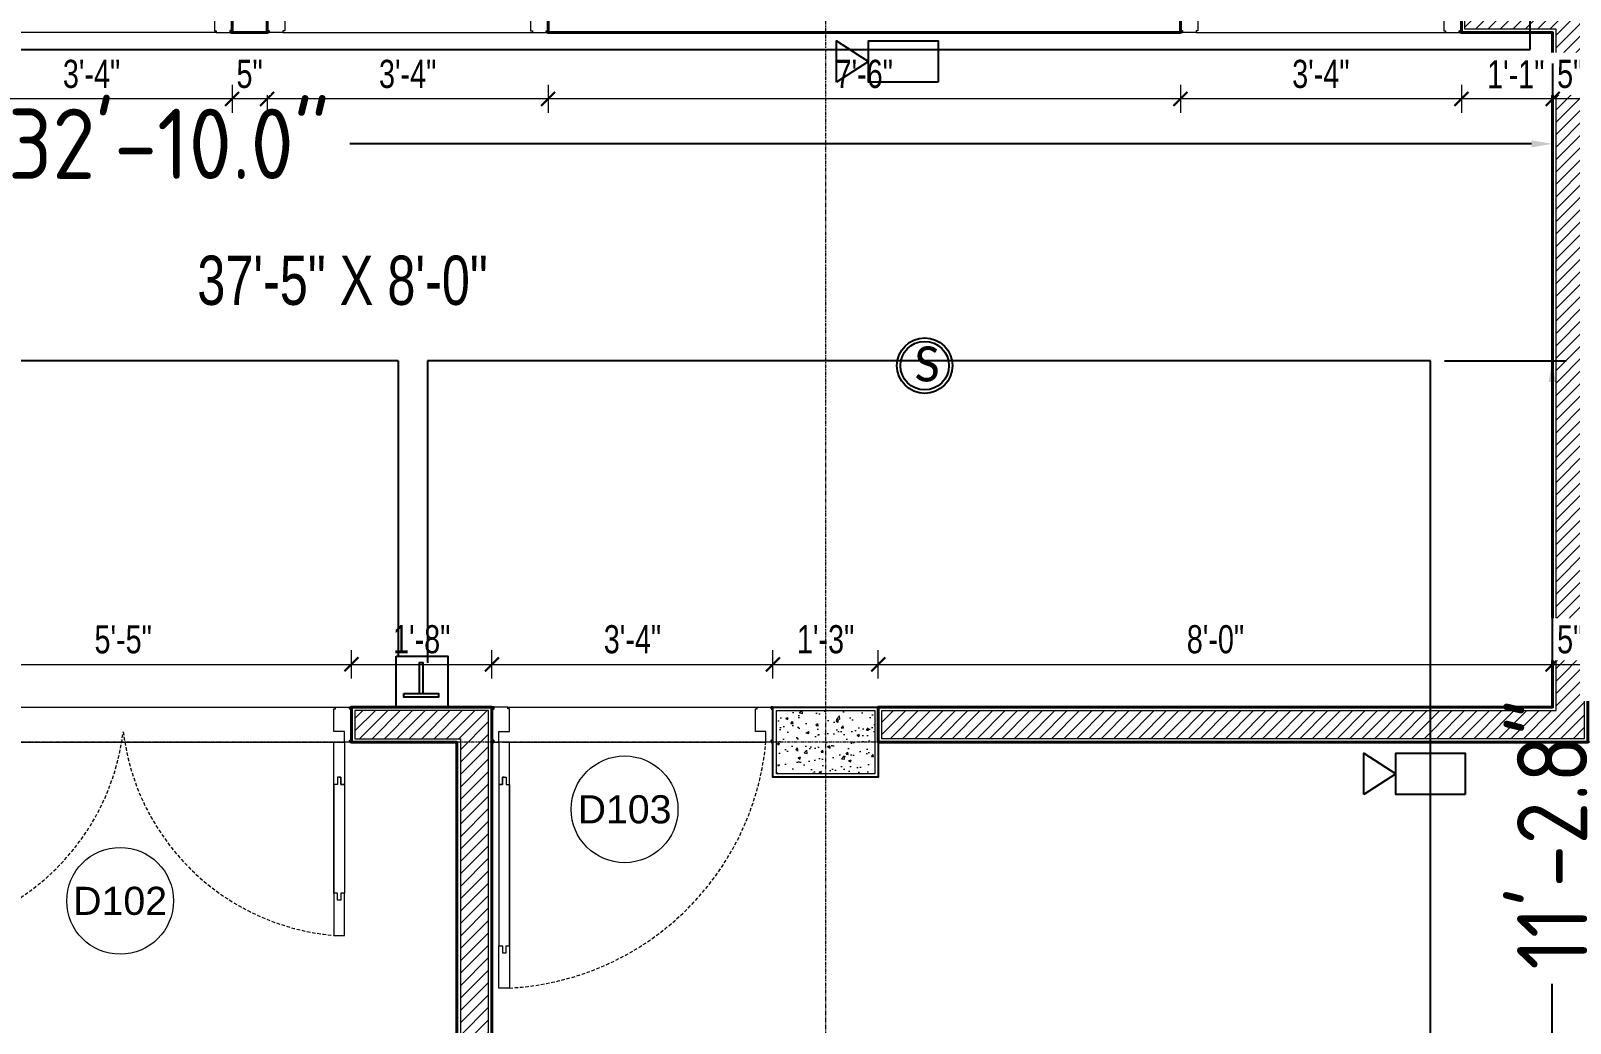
# Model space of a CAD drawing. Header units: inches. Extents: x 985 to 11353, y 526 to 2181.
# Drawn here: x 6935 to 7154.2, y 1561.3 to 1702.5 of the extents above; entities that cross this region are included whole.
import ezdxf
from ezdxf.enums import TextEntityAlignment as Align

# ---------------------------------------------------------------- set-up
doc = ezdxf.new("R2010")
doc.units = ezdxf.units.IN
doc.header["$MEASUREMENT"] = 0
doc.linetypes.add('DASHED', pattern=[0.75, 0.5, -0.25])
doc.linetypes.add('PHANTOMX2', pattern=[5, 2.5, -0.5, 0.5, -0.5, 0.5, -0.5])
for name, color, linetype, lineweight in [('COLUMN', 1, 'Continuous', 25), ('Dimension', 22, 'Continuous', 13), ('DOOR', 115, 'Continuous', 15), ('grid', 9, 'Continuous', 13), ('HACTH', 8, 'Continuous', 9), ('I-DOOR-IDEN-N', 7, 'Continuous', 15), ('Plaster Line', 5, 'Continuous', 15), ('wall 05', 3, 'Continuous', 40)]:
    doc.layers.add(name, color=color, linetype=linetype, lineweight=lineweight)
for name, color, linetype in [('FREE-TEXT', 7, 'Continuous'), ('horn & strobe', 1, 'Continuous'), ('manual pull station', 1, 'Continuous'), ('smoke detector', 1, 'Continuous'), ('Text', 7, 'Continuous'), ('zone wiring', 5, 'Continuous')]:
    doc.layers.add(name, color=color, linetype=linetype)
doc.styles.add('Arial', font='arial.ttf')
doc.styles.get("Standard").update_dxf_attribs({"font": 'isocp3.shx'})
doc.styles.add('Swiss721', font='swisscl.ttf')
doc.dimstyles.new('DIM08', dxfattribs={"dimtxt": 8, "dimasz": 4, "dimexe": 4, "dimexo": 0, "dimgap": 3, "dimtad": 1, "dimdec": 1, "dimzin": 3, "dimdsep": 46, "dimlunit": 4, "dimtxsty": 'Swiss721', "dimblk": 'ARCHTICK', "dimcen": 0, "dimdle": 4, "dimclrd": 256, "dimclre": 256, "dimclrt": 256, "dimadec": 0, "dimazin": 0, "dimtfac": 1, "dimtdec": 1, "dimtofl": 0, "dimtmove": 0, "dimatfit": 3, "dimldrblk": 'ARCHTICK', "dimfxl": 4, "dimfxlon": 1, "dimtfill": 1, "dimtolj": 1, "dimtzin": 0, "dimlwd": 9, "dimlwe": 9, "dimarcsym": 0})
doc.dimstyles.get("Standard").update_dxf_attribs({"dimtxt": 2, "dimasz": 3, "dimexe": 2, "dimexo": 2, "dimgap": 1, "dimtad": 0, "dimtih": 1, "dimtoh": 1, "dimdec": 1, "dimzin": 0, "dimdsep": 46, "dimtxsty": 'Standard', "dimcen": 0, "dimclrd": 256, "dimclre": 256, "dimclrt": 256, "dimadec": 1, "dimazin": 0, "dimtfac": 1, "dimtdec": 1, "dimtofl": 0, "dimtmove": 0, "dimatfit": 3, "dimfxl": 1, "dimtolj": 1, "dimtzin": 0, "dimlwd": -1, "dimlwe": -1, "dimarcsym": 0})

# ---------------------------------------------------------------- blocks, each defined once
blk = doc.blocks.new('C10X15')
at = {"layer": 'HACTH'}
h = blk.add_hatch(dxfattribs=at)
h.set_pattern_fill('AR-CONC', color=256, scale=0.5, style=0)
h.set_pattern_definition([(50, (0, 0), (3.58630091, -0.31376067), [0.375, -4.125]), (355, (0, 0), (-0.69375667, 3.76096067), [0.3, -3.3]), (100.4514, (0.299, -0.026), (2.89254691, 3.44719771), [0.31870095, -3.50571056]), (46.1842, (0, 1), (5.33620524, -0.82759507), [0.5625, -6.1875]), (96.6356, (0.4447, 0.931), (4.67331353, 4.87058935), [0.47805144, -5.258565]), (351.1842, (0, 1), (4.67330973, 4.870593), [0.45, -4.95]), (21, (0.5, 0.75), (2.98453526, -2.01309445), [0.375, -4.125]), (326, (0.5, 0.75), (1.21657666, 3.62575023), [0.3, -3.3]), (71.4514, (0.7487, 0.5822), (4.20111314, 1.61265248), [0.31870095, -3.50571056]), (37.5, (0, 0), (0.060799277, 1.66446927), [0, -3.26, 0, -3.35, 0, -3.3125]), (7.5, (0, 0), (1.315347687, 1.97205856), [0, -1.91, 0, -3.185, 0, -1.2625]), (327.5, (-1.115, 0), (2.66911218, -0.112774359), [0, -1.25, 0, -3.9, 0, -5.175]), (317.5, (-1.615, 0), (2.915930847, 0.50052491), [0, -1.625, 0, -2.59, 0, -3.675])])
h.paths.add_polyline_path([(88231.5, -6817.5), (88231.5, -6808.5), (88217.5, -6808.5), (88217.5, -6817.5)])
at = {"layer": 'COLUMN'}
blk.add_lwpolyline([(88217, -6808), (88232, -6808), (88232, -6818), (88217, -6818)], close=True, dxfattribs=at)
at = {"layer": 'Plaster Line'}
blk.add_lwpolyline([(88217.5, -6808.5), (88231.5, -6808.5), (88231.5, -6817.5), (88217.5, -6817.5)], close=True, dxfattribs=at)
blk = doc.blocks.new('A$C5AAA0143')
at = {"layer": 'Defpoints'}
for points in [[(-39.75, 5), (-40, 5), (-40, 4.75), (-39.75, 4.75)], [(0, 5), (-0.25, 5), (-0.25, 4.75), (0, 4.75)], [(-39.75, 0.25), (-40, 0.25), (-40, 0), (-39.75, 0)], [(0, 0.25), (-0.25, 0.25), (-0.25, 0), (0, 0)]]:
    blk.add_lwpolyline(points, close=True, dxfattribs=at)
at = {"layer": 'DOOR'}
for points in [[(-1.75, 10), (-2, 10), (-2, 11), (-2.5, 11), (-2.5, 5), (-1, 5), (-1, 11), (-1.5, 11), (-1.5, 10), (-1.75, 10), (-1.5, 10), (-1.5, 11), (-1, 11), (-1, 33.99), (-1.5, 33.99), (-1.5, 34.99), (-2, 34.99), (-2, 33.99), (-2.5, 33.99), (-2.5, 11), (-2.5, 39.99), (-1, 39.99), (-1, 33.99)], [(-39, 5), (-39, 3.5), (-37.5, 3.5), (-37.5, 0.25), (-37.75, 0.25), (-37.75, 0), (-39.75, 0), (-39.75, 0.25), (-40, 0.25), (-40, 4.75), (-39.75, 4.75), (-39.75, 5), (-39, 5)], [(-1, 5), (-1, 3.5), (-2.5, 3.5), (-2.5, 0.25), (-2.25, 0.25), (-2.25, 0), (-0.25, 0), (-0.25, 0.25), (0, 0.25), (0, 4.75), (-0.25, 4.75), (-0.25, 5), (-1, 5)]]:
    blk.add_lwpolyline(points, dxfattribs=at)
at = {"layer": 'DOOR', "linetype": 'DASHED', "lineweight": 0}
blk.add_arc((-0.49, 1.36), 38.68, 92.9729, 174.603, dxfattribs=at)
at = {"layer": 'HACTH', "lineweight": 0, "ltscale": 10}
for p, q in [((-1.5, 5), (-39, 5)), ((-2.25, 0), (-37.75, 0))]:
    blk.add_line(p, q, dxfattribs=at)
blk = doc.blocks.new('_ArchTick')
at = {"color": 0, "linetype": 'ByBlock', "const_width": 0.15}
blk.add_lwpolyline([(-0.5, -0.5), (0.5, 0.5)], dxfattribs=at)
blk = doc.blocks.new('*D306')
at = {"layer": 'Defpoints', "color": 0, "transparency": 16777216}
for p in [(6980.69, 1612.36), (6915.69, 1606.28), (6980.69, 1606.28)]:
    blk.add_point(p, dxfattribs=at)
at = {"layer": 'Dimension', "lineweight": 9, "transparency": 16777216}
for p, q in [((6915.69, 1610.36), (6915.69, 1614.36)), ((6980.69, 1610.36), (6980.69, 1614.36)), ((6913.69, 1612.36), (6982.69, 1612.36))]:
    blk.add_line(p, q, dxfattribs=at)
at = {"layer": 'Dimension', "lineweight": 9, "transparency": 16777216, "xscale": 2, "yscale": 2, "zscale": 2, "rotation": 180}
blk.add_blockref('_ArchTick', (6915.69, 1612.36), dxfattribs=at)
at = {"layer": 'Dimension', "lineweight": 9, "transparency": 16777216, "xscale": 2, "yscale": 2, "zscale": 2}
blk.add_blockref('_ArchTick', (6980.69, 1612.36), dxfattribs=at)
at = {"layer": 'Dimension', "transparency": 16777216, "insert": (6948.19, 1615.9), "char_height": 4, "attachment_point": 5, "style": 'Swiss721', "bg_fill": 3, "box_fill_scale": 1.25, "bg_fill_color": 256, "bg_fill_true_color": 13158600, "bg_fill_transparency": 0}
blk.add_mtext('\\A1;5\'-5"', dxfattribs=at)
blk = doc.blocks.new('*D307')
at = {"layer": 'Defpoints', "color": 0, "transparency": 16777216}
for p in [(7000.69, 1612.36), (6980.69, 1606.28), (7000.69, 1606.28)]:
    blk.add_point(p, dxfattribs=at)
at = {"layer": 'Dimension', "lineweight": 9, "transparency": 16777216}
for p, q in [((6980.69, 1610.36), (6980.69, 1614.36)), ((7000.69, 1610.36), (7000.69, 1614.36)), ((6978.69, 1612.36), (7002.69, 1612.36))]:
    blk.add_line(p, q, dxfattribs=at)
at = {"layer": 'Dimension', "lineweight": 9, "transparency": 16777216, "xscale": 2, "yscale": 2, "zscale": 2, "rotation": 180}
blk.add_blockref('_ArchTick', (6980.69, 1612.36), dxfattribs=at)
at = {"layer": 'Dimension', "lineweight": 9, "transparency": 16777216, "xscale": 2, "yscale": 2, "zscale": 2}
blk.add_blockref('_ArchTick', (7000.69, 1612.36), dxfattribs=at)
at = {"layer": 'Dimension', "transparency": 16777216, "insert": (6990.69, 1615.91), "char_height": 4, "attachment_point": 5, "style": 'Swiss721', "bg_fill": 3, "box_fill_scale": 1.25, "bg_fill_color": 256, "bg_fill_true_color": 13158600, "bg_fill_transparency": 0}
blk.add_mtext('\\A1;1\'-8"', dxfattribs=at)
blk = doc.blocks.new('*D308')
at = {"layer": 'Defpoints', "color": 0, "transparency": 16777216}
for p in [(7040.69, 1612.36), (7000.69, 1606.28), (7040.69, 1606.28)]:
    blk.add_point(p, dxfattribs=at)
at = {"layer": 'Dimension', "lineweight": 9, "transparency": 16777216}
for p, q in [((7000.69, 1610.36), (7000.69, 1614.36)), ((7040.69, 1610.36), (7040.69, 1614.36)), ((6998.69, 1612.36), (7042.69, 1612.36))]:
    blk.add_line(p, q, dxfattribs=at)
at = {"layer": 'Dimension', "lineweight": 9, "transparency": 16777216, "xscale": 2, "yscale": 2, "zscale": 2, "rotation": 180}
blk.add_blockref('_ArchTick', (7000.69, 1612.36), dxfattribs=at)
at = {"layer": 'Dimension', "lineweight": 9, "transparency": 16777216, "xscale": 2, "yscale": 2, "zscale": 2}
blk.add_blockref('_ArchTick', (7040.69, 1612.36), dxfattribs=at)
at = {"layer": 'Dimension', "transparency": 16777216, "insert": (7020.69, 1615.91), "char_height": 4, "attachment_point": 5, "style": 'Swiss721', "bg_fill": 3, "box_fill_scale": 1.25, "bg_fill_color": 256, "bg_fill_true_color": 13158600, "bg_fill_transparency": 0}
blk.add_mtext('\\A1;3\'-4"', dxfattribs=at)
blk = doc.blocks.new('*D309')
at = {"layer": 'Defpoints', "color": 0, "transparency": 16777216}
for p in [(7055.69, 1612.36), (7040.69, 1606.28), (7055.69, 1606.28)]:
    blk.add_point(p, dxfattribs=at)
at = {"layer": 'Dimension', "lineweight": 9, "transparency": 16777216}
for p, q in [((7040.69, 1610.36), (7040.69, 1614.36)), ((7055.69, 1610.36), (7055.69, 1614.36)), ((7038.69, 1612.36), (7057.69, 1612.36))]:
    blk.add_line(p, q, dxfattribs=at)
at = {"layer": 'Dimension', "lineweight": 9, "transparency": 16777216, "xscale": 2, "yscale": 2, "zscale": 2, "rotation": 180}
blk.add_blockref('_ArchTick', (7040.69, 1612.36), dxfattribs=at)
at = {"layer": 'Dimension', "lineweight": 9, "transparency": 16777216, "xscale": 2, "yscale": 2, "zscale": 2}
blk.add_blockref('_ArchTick', (7055.69, 1612.36), dxfattribs=at)
at = {"layer": 'Dimension', "transparency": 16777216, "insert": (7048.19, 1615.91), "char_height": 4, "attachment_point": 5, "style": 'Swiss721', "bg_fill": 3, "box_fill_scale": 1.25, "bg_fill_color": 256, "bg_fill_true_color": 13158600, "bg_fill_transparency": 0}
blk.add_mtext('\\A1;1\'-3"', dxfattribs=at)
blk = doc.blocks.new('*D310')
at = {"layer": 'Defpoints', "color": 0, "transparency": 16777216}
for p in [(7151.69, 1612.36), (7055.69, 1606.28), (7151.69, 1606.28)]:
    blk.add_point(p, dxfattribs=at)
at = {"layer": 'Dimension', "lineweight": 9, "transparency": 16777216}
for p, q in [((7055.69, 1610.36), (7055.69, 1614.36)), ((7151.69, 1610.36), (7151.69, 1614.36)), ((7053.69, 1612.36), (7153.69, 1612.36))]:
    blk.add_line(p, q, dxfattribs=at)
at = {"layer": 'Dimension', "lineweight": 9, "transparency": 16777216, "xscale": 2, "yscale": 2, "zscale": 2, "rotation": 180}
blk.add_blockref('_ArchTick', (7055.69, 1612.36), dxfattribs=at)
at = {"layer": 'Dimension', "lineweight": 9, "transparency": 16777216, "xscale": 2, "yscale": 2, "zscale": 2}
blk.add_blockref('_ArchTick', (7151.69, 1612.36), dxfattribs=at)
at = {"layer": 'Dimension', "transparency": 16777216, "insert": (7103.69, 1615.91), "char_height": 4, "attachment_point": 5, "style": 'Swiss721', "bg_fill": 3, "box_fill_scale": 1.25, "bg_fill_color": 256, "bg_fill_true_color": 13158600, "bg_fill_transparency": 0}
blk.add_mtext('\\A1;8\'-0"', dxfattribs=at)
blk = doc.blocks.new('*D311')
at = {"layer": 'Defpoints', "color": 0, "transparency": 16777216}
for p in [(7151.69, 1606.28), (7156.69, 1606.28)]:
    blk.add_point(p, dxfattribs=at)
at = {"layer": 'Dimension', "lineweight": 9, "transparency": 16777216}
for p, q in [((7151.69, 1610.36), (7151.69, 1614.36)), ((7156.69, 1610.36), (7156.69, 1614.36)), ((7149.69, 1612.36), (7158.69, 1612.36))]:
    blk.add_line(p, q, dxfattribs=at)
at = {"layer": 'Dimension', "lineweight": 9, "transparency": 16777216, "xscale": 2, "yscale": 2, "zscale": 2, "rotation": 180}
blk.add_blockref('_ArchTick', (7151.69, 1612.36), dxfattribs=at)
at = {"layer": 'Dimension', "lineweight": 9, "transparency": 16777216, "xscale": 2, "yscale": 2, "zscale": 2}
blk.add_blockref('_ArchTick', (7156.69, 1612.36), dxfattribs=at)
at = {"layer": 'Dimension', "transparency": 16777216, "insert": (7154.19, 1615.9), "char_height": 4, "attachment_point": 5, "style": 'Swiss721', "bg_fill": 3, "box_fill_scale": 1.25, "bg_fill_color": 256, "bg_fill_true_color": 13158600, "bg_fill_transparency": 0}
blk.add_mtext('\\A1;5"', dxfattribs=at)
at = {"layer": 'Defpoints', "color": 0, "transparency": 16777216}
blk.add_point((7156.69, 1612.36), dxfattribs=at)
blk = doc.blocks.new('*D317')
at = {"layer": 'Defpoints', "color": 0, "transparency": 16777216}
blk.add_point((7156.69, 1702.29), dxfattribs=at)
at = {"layer": 'Dimension', "lineweight": 9, "transparency": 16777216}
for p, q in [((7151.69, 1694.84), (7151.69, 1690.84)), ((7156.69, 1694.84), (7156.69, 1690.84)), ((7158.69, 1692.84), (7149.69, 1692.84))]:
    blk.add_line(p, q, dxfattribs=at)
at = {"layer": 'Dimension', "lineweight": 9, "transparency": 16777216, "xscale": 2, "yscale": 2, "zscale": 2, "rotation": 180}
blk.add_blockref('_ArchTick', (7151.69, 1692.84), dxfattribs=at)
at = {"layer": 'Dimension', "lineweight": 9, "transparency": 16777216, "xscale": 2, "yscale": 2, "zscale": 2}
blk.add_blockref('_ArchTick', (7156.69, 1692.84), dxfattribs=at)
at = {"layer": 'Dimension', "transparency": 16777216, "insert": (7154.19, 1696.38), "char_height": 4, "attachment_point": 5, "style": 'Swiss721', "bg_fill": 3, "box_fill_scale": 1.25, "bg_fill_color": 256, "bg_fill_true_color": 13158600, "bg_fill_transparency": 0}
blk.add_mtext('\\A1;5"', dxfattribs=at)
at = {"layer": 'Defpoints', "color": 0, "transparency": 16777216}
for p in [(7151.69, 1699.88), (7151.69, 1692.84)]:
    blk.add_point(p, dxfattribs=at)
blk = doc.blocks.new('*D318')
at = {"layer": 'Defpoints', "color": 0, "transparency": 16777216}
for p in [(7138.69, 1702.29), (7138.69, 1692.84)]:
    blk.add_point(p, dxfattribs=at)
at = {"layer": 'Dimension', "lineweight": 9, "transparency": 16777216}
for p, q in [((7138.69, 1694.84), (7138.69, 1690.84)), ((7151.69, 1694.84), (7151.69, 1690.84)), ((7153.69, 1692.84), (7136.69, 1692.84))]:
    blk.add_line(p, q, dxfattribs=at)
at = {"layer": 'Dimension', "lineweight": 9, "transparency": 16777216, "xscale": 2, "yscale": 2, "zscale": 2, "rotation": 180}
blk.add_blockref('_ArchTick', (7138.69, 1692.84), dxfattribs=at)
at = {"layer": 'Dimension', "lineweight": 9, "transparency": 16777216, "xscale": 2, "yscale": 2, "zscale": 2}
blk.add_blockref('_ArchTick', (7151.69, 1692.84), dxfattribs=at)
at = {"layer": 'Dimension', "transparency": 16777216, "insert": (7146.44, 1696.34), "char_height": 4, "attachment_point": 5, "style": 'Swiss721', "bg_fill": 3, "box_fill_scale": 1.25, "bg_fill_color": 256, "bg_fill_true_color": 13158600, "bg_fill_transparency": 0}
blk.add_mtext('\\A1;1\'-1"', dxfattribs=at)
at = {"layer": 'Defpoints', "color": 0, "transparency": 16777216}
blk.add_point((7151.69, 1699.88), dxfattribs=at)
blk = doc.blocks.new('*D319')
at = {"layer": 'Defpoints', "color": 0, "transparency": 16777216}
for p in [(7098.69, 1702.29), (7138.69, 1702.29), (7098.69, 1692.84)]:
    blk.add_point(p, dxfattribs=at)
at = {"layer": 'Dimension', "lineweight": 9, "transparency": 16777216}
for p, q in [((7098.69, 1694.84), (7098.69, 1690.84)), ((7138.69, 1694.84), (7138.69, 1690.84)), ((7140.69, 1692.84), (7096.69, 1692.84))]:
    blk.add_line(p, q, dxfattribs=at)
at = {"layer": 'Dimension', "lineweight": 9, "transparency": 16777216, "xscale": 2, "yscale": 2, "zscale": 2, "rotation": 180}
blk.add_blockref('_ArchTick', (7098.69, 1692.84), dxfattribs=at)
at = {"layer": 'Dimension', "lineweight": 9, "transparency": 16777216, "xscale": 2, "yscale": 2, "zscale": 2}
blk.add_blockref('_ArchTick', (7138.69, 1692.84), dxfattribs=at)
at = {"layer": 'Dimension', "transparency": 16777216, "insert": (7118.69, 1696.38), "char_height": 4, "attachment_point": 5, "style": 'Swiss721', "bg_fill": 3, "box_fill_scale": 1.25, "bg_fill_color": 256, "bg_fill_true_color": 13158600, "bg_fill_transparency": 0}
blk.add_mtext('\\A1;3\'-4"', dxfattribs=at)
blk = doc.blocks.new('*D320')
at = {"layer": 'Defpoints', "color": 0, "transparency": 16777216}
for p in [(7008.69, 1702.29), (7098.69, 1702.29), (7008.69, 1692.84)]:
    blk.add_point(p, dxfattribs=at)
at = {"layer": 'Dimension', "lineweight": 9, "transparency": 16777216}
for p, q in [((7008.69, 1694.84), (7008.69, 1690.84)), ((7098.69, 1694.84), (7098.69, 1690.84)), ((7100.69, 1692.84), (7006.69, 1692.84))]:
    blk.add_line(p, q, dxfattribs=at)
at = {"layer": 'Dimension', "lineweight": 9, "transparency": 16777216, "xscale": 2, "yscale": 2, "zscale": 2, "rotation": 180}
blk.add_blockref('_ArchTick', (7008.69, 1692.84), dxfattribs=at)
at = {"layer": 'Dimension', "lineweight": 9, "transparency": 16777216, "xscale": 2, "yscale": 2, "zscale": 2}
blk.add_blockref('_ArchTick', (7098.69, 1692.84), dxfattribs=at)
at = {"layer": 'Dimension', "transparency": 16777216, "insert": (7053.69, 1696.38), "char_height": 4, "attachment_point": 5, "style": 'Swiss721', "bg_fill": 3, "box_fill_scale": 1.25, "bg_fill_color": 256, "bg_fill_true_color": 13158600, "bg_fill_transparency": 0}
blk.add_mtext('\\A1;7\'-6"', dxfattribs=at)
blk = doc.blocks.new('*D321')
at = {"layer": 'Defpoints', "color": 0, "transparency": 16777216}
for p in [(6968.69, 1702.29), (7008.69, 1702.29), (6968.69, 1692.84)]:
    blk.add_point(p, dxfattribs=at)
at = {"layer": 'Dimension', "lineweight": 9, "transparency": 16777216}
for p, q in [((6968.69, 1694.84), (6968.69, 1690.84)), ((7008.69, 1694.84), (7008.69, 1690.84)), ((7010.69, 1692.84), (6966.69, 1692.84))]:
    blk.add_line(p, q, dxfattribs=at)
at = {"layer": 'Dimension', "lineweight": 9, "transparency": 16777216, "xscale": 2, "yscale": 2, "zscale": 2, "rotation": 180}
blk.add_blockref('_ArchTick', (6968.69, 1692.84), dxfattribs=at)
at = {"layer": 'Dimension', "lineweight": 9, "transparency": 16777216, "xscale": 2, "yscale": 2, "zscale": 2}
blk.add_blockref('_ArchTick', (7008.69, 1692.84), dxfattribs=at)
at = {"layer": 'Dimension', "transparency": 16777216, "insert": (6988.69, 1696.38), "char_height": 4, "attachment_point": 5, "style": 'Swiss721', "bg_fill": 3, "box_fill_scale": 1.25, "bg_fill_color": 256, "bg_fill_true_color": 13158600, "bg_fill_transparency": 0}
blk.add_mtext('\\A1;3\'-4"', dxfattribs=at)
blk = doc.blocks.new('*D322')
at = {"layer": 'Defpoints', "color": 0, "transparency": 16777216}
for p in [(6963.69, 1702.29), (6968.69, 1702.29)]:
    blk.add_point(p, dxfattribs=at)
at = {"layer": 'Dimension', "lineweight": 9, "transparency": 16777216}
for p, q in [((6963.69, 1694.84), (6963.69, 1690.84)), ((6968.69, 1694.84), (6968.69, 1690.84)), ((6970.69, 1692.84), (6961.69, 1692.84))]:
    blk.add_line(p, q, dxfattribs=at)
at = {"layer": 'Dimension', "lineweight": 9, "transparency": 16777216, "xscale": 2, "yscale": 2, "zscale": 2, "rotation": 180}
blk.add_blockref('_ArchTick', (6963.69, 1692.84), dxfattribs=at)
at = {"layer": 'Dimension', "lineweight": 9, "transparency": 16777216, "xscale": 2, "yscale": 2, "zscale": 2}
blk.add_blockref('_ArchTick', (6968.69, 1692.84), dxfattribs=at)
at = {"layer": 'Dimension', "transparency": 16777216, "insert": (6966.19, 1696.38), "char_height": 4, "attachment_point": 5, "style": 'Swiss721', "bg_fill": 3, "box_fill_scale": 1.25, "bg_fill_color": 256, "bg_fill_true_color": 13158600, "bg_fill_transparency": 0}
blk.add_mtext('\\A1;5"', dxfattribs=at)
at = {"layer": 'Defpoints', "color": 0, "transparency": 16777216}
blk.add_point((6963.69, 1692.84), dxfattribs=at)
blk = doc.blocks.new('*D323')
at = {"layer": 'Defpoints', "color": 0, "transparency": 16777216}
for p in [(6923.69, 1702.29), (6963.69, 1702.29), (6923.69, 1692.84)]:
    blk.add_point(p, dxfattribs=at)
at = {"layer": 'Dimension', "lineweight": 9, "transparency": 16777216}
for p, q in [((6923.69, 1694.84), (6923.69, 1690.84)), ((6963.69, 1694.84), (6963.69, 1690.84)), ((6965.69, 1692.84), (6921.69, 1692.84))]:
    blk.add_line(p, q, dxfattribs=at)
at = {"layer": 'Dimension', "lineweight": 9, "transparency": 16777216, "xscale": 2, "yscale": 2, "zscale": 2, "rotation": 180}
blk.add_blockref('_ArchTick', (6923.69, 1692.84), dxfattribs=at)
at = {"layer": 'Dimension', "lineweight": 9, "transparency": 16777216, "xscale": 2, "yscale": 2, "zscale": 2}
blk.add_blockref('_ArchTick', (6963.69, 1692.84), dxfattribs=at)
at = {"layer": 'Dimension', "transparency": 16777216, "insert": (6943.69, 1696.38), "char_height": 4, "attachment_point": 5, "style": 'Swiss721', "bg_fill": 3, "box_fill_scale": 1.25, "bg_fill_color": 256, "bg_fill_true_color": 13158600, "bg_fill_transparency": 0}
blk.add_mtext('\\A1;3\'-4"', dxfattribs=at)
blk = doc.blocks.new('wall&door')
at = {"color": 0, "linetype": 'ByBlock', "lineweight": -2}
blk.add_circle((0, 0), 3.039, dxfattribs=at)
at = {"color": 0, "linetype": 'ByBlock', "lineweight": -2, "ltscale": 25.4, "style": 'Arial'}
blk.add_attdef('PT1', text='', height=1.6, dxfattribs=at).set_placement((0, 0), align=Align.MIDDLE_CENTER)
blk = doc.blocks.new('manual pull station')
at = {"layer": 'FREE-TEXT', "color": 1}
for points in [[(-402.22, 4159.67), (-394.89, 4159.67), (-394.89, 4152.42), (-402.22, 4152.42)], [(-398.95, 4154.34), (-398.37, 4154.34), (-398.37, 4158.72), (-398.95, 4158.72)], [(-401.12, 4154.34), (-396.18, 4154.34), (-396.18, 4153.81), (-401.12, 4153.81)]]:
    blk.add_lwpolyline(points, close=True, dxfattribs=at)
blk = doc.blocks.new('smoke detector')
at = {"layer": 'smoke detector'}
for radius in [3.95, 3.45]:
    blk.add_circle((331.62, 4109.64), radius, dxfattribs=at)
at = {"layer": 'smoke detector', "insert": (330.17, 4112.38), "char_height": 5, "attachment_point": 1}
blk.add_mtext_dynamic_manual_height_columns('{\\fCalibri|b0|i0|c0|p34;S}', width=5, gutter_width=1, heights=[0], dxfattribs=at)
blk = doc.blocks.new('horn with strobe')
at = {"layer": 'horn & strobe', "color": 1}
for points in [[(-391.02, 4158.6), (-381.13, 4158.6), (-381.13, 4152.71), (-391.02, 4152.71)], [(-376.59, 4158.6), (-376.59, 4152.71), (-381.13, 4155.65)]]:
    blk.add_lwpolyline(points, close=True, dxfattribs=at)
blk = doc.blocks.new('*D440')
at = {"layer": 'Defpoints', "color": 0, "transparency": 16777216}
for p in [(6757.72, 1699.87), (7151.69, 1699.87), (7151.69, 1686.45)]:
    blk.add_point(p, dxfattribs=at)
at = {"layer": 'FREE-TEXT', "transparency": 16777216}
for p, q in [((6757.72, 1697.87), (6757.72, 1684.45)), ((7151.69, 1697.87), (7151.69, 1684.45)), ((6760.72, 1686.45), (6928.95, 1686.45)), ((7148.69, 1686.45), (6980.45, 1686.45))]:
    blk.add_line(p, q, dxfattribs=at)
for points in [[(6760.72, 1686.95), (6760.72, 1685.95), (6757.72, 1686.45)], [(7148.69, 1686.95), (7148.69, 1685.95), (7151.69, 1686.45)]]:
    blk.add_solid(points, dxfattribs=at)
at = {"layer": 'FREE-TEXT', "transparency": 16777216, "insert": (6954.7, 1686.45), "char_height": 10, "attachment_point": 5}
blk.add_mtext('\\A1;32\'-10.0"', dxfattribs=at)
blk = doc.blocks.new('*D441')
at = {"layer": 'Defpoints', "color": 0, "transparency": 16777216}
for p in [(7134.31, 1655.56), (7137.74, 1520.77), (7151.62, 1520.77)]:
    blk.add_point(p, dxfattribs=at)
at = {"layer": 'FREE-TEXT', "transparency": 16777216}
for p, q in [((7136.31, 1655.56), (7153.62, 1655.56)), ((7151.62, 1652.56), (7151.62, 1609.41)), ((7151.62, 1523.77), (7151.62, 1566.91)), ((7139.74, 1520.77), (7153.62, 1520.77))]:
    blk.add_line(p, q, dxfattribs=at)
for points in [[(7151.12, 1652.56), (7152.12, 1652.56), (7151.62, 1655.56)], [(7151.12, 1523.77), (7152.12, 1523.77), (7151.62, 1520.77)]]:
    blk.add_solid(points, dxfattribs=at)
at = {"layer": 'FREE-TEXT', "transparency": 16777216, "insert": (7151.62, 1588.16), "char_height": 10, "attachment_point": 5, "rotation": 90}
blk.add_mtext('\\A1;11\'-2.8"', dxfattribs=at)

msp = doc.modelspace()

# ---------------------------------------------------------------- hatches: boundary and pattern name
at = {"layer": 'HACTH'}
h = msp.add_hatch(dxfattribs=at)
h.set_pattern_fill('ANSI31', color=256, scale=10, style=0)
h.set_pattern_definition([(45, (-115482.1609, -169903.1285), (-0.8838834765, 0.8838834765), [])])
h.paths.add_polyline_path([(7217.19, 1702.79), (7217.19, 1690.78), (7221.19, 1690.78), (7221.19, 1725.78), (7217.19, 1725.78), (7217.19, 1706.79), (7139.19, 1706.79), (7139.19, 1702.79), (7152.19, 1702.79), (7152.19, 1605.78), (7056.19, 1605.78), (7056.19, 1601.78), (7156.19, 1601.78), (7156.19, 1702.79)])
h = msp.add_hatch(dxfattribs=at)
h.set_pattern_fill('ANSI31', color=256, scale=10, style=0)
h.set_pattern_definition([(45, (-115481.6609, -169903.1285), (-0.8838834765, 0.8838834765), [])])
h.paths.add_polyline_path([(6981.19, 1605.78), (6981.19, 1601.78), (6996.19, 1601.78), (6996.19, 1430.78), (6974.19, 1430.78), (6974.19, 1426.78), (7040.19, 1426.78), (7040.19, 1430.78), (7000.19, 1430.78), (7000.19, 1605.78)])

# ---------------------------------------------------------------- linework, layer by layer
at = {"layer": 'Defpoints'}
for points in [[(6980.69, 1606.03), (6980.44, 1606.03), (6980.44, 1606.28), (6980.69, 1606.28)], [(6980.69, 1601.28), (6980.44, 1601.28), (6980.44, 1601.53), (6980.69, 1601.53)]]:
    msp.add_lwpolyline(points, close=True, dxfattribs=at)
at = {"layer": 'DOOR'}
for points in [[(6979.69, 1601.28), (6979.69, 1602.78), (6978.19, 1602.78), (6978.19, 1606.03), (6978.44, 1606.03), (6978.44, 1606.28), (6980.44, 1606.28), (6980.44, 1606.03), (6980.69, 1606.03), (6980.69, 1601.53), (6980.44, 1601.53), (6980.44, 1601.28), (6979.69, 1601.28)], [(6978.94, 1596.28), (6978.69, 1596.28), (6978.69, 1595.28), (6978.19, 1595.28), (6978.19, 1601.28), (6979.69, 1601.28), (6979.69, 1595.28), (6979.19, 1595.28), (6979.19, 1596.28), (6978.94, 1596.28), (6979.19, 1596.28), (6979.19, 1595.28), (6979.69, 1595.28), (6979.69, 1579.78), (6979.19, 1579.78), (6979.19, 1578.78), (6978.69, 1578.78), (6978.69, 1579.78), (6978.19, 1579.78), (6978.19, 1595.28), (6978.19, 1573.78), (6979.69, 1573.78), (6979.69, 1579.78)]]:
    msp.add_lwpolyline(points, dxfattribs=at)
at = {"layer": 'DOOR', "linetype": 'DASHED'}
for centre, start, end in [((6915.3, 1606.78), 275.0061, 353.0519), ((6981.08, 1606.78), 186.9481, 264.9939)]:
    msp.add_arc(centre, 33.13, start, end, dxfattribs=at)
at = {"layer": 'grid', "linetype": 'PHANTOMX2', "ltscale": 0.2}
msp.add_line((7284.15, 1601.28), (6515.44, 1601.28), dxfattribs=at)
at = {"layer": 'HACTH', "ltscale": 10}
for p, q in [((6917.94, 1606.28), (6978.44, 1606.28)), ((6917.19, 1601.28), (6978.19, 1601.28))]:
    msp.add_line(p, q, dxfattribs=at)
at = {"layer": 'Plaster Line'}
for points in [[(7217.19, 1702.79), (7156.19, 1702.79), (7156.19, 1601.78), (7056.19, 1601.78), (7056.19, 1605.78), (7152.19, 1605.78), (7152.19, 1702.79), (7139.19, 1702.79), (7139.19, 1706.79), (7217.19, 1706.79), (7217.19, 1725.78), (7221.19, 1725.78), (7221.19, 1690.78), (7217.19, 1690.78), (7217.19, 1702.79)], [(7000.19, 1605.78), (6981.19, 1605.78), (6981.19, 1601.78), (6996.19, 1601.78), (6996.19, 1430.78), (6974.19, 1430.78), (6974.19, 1426.78), (7040.19, 1426.78), (7040.19, 1430.78), (7000.19, 1430.78)]]:
    msp.add_lwpolyline(points, close=True, dxfattribs=at)
at = {"layer": 'wall 05'}
for points in [[(6968.69, 1805.28), (6968.69, 1707.29), (6968.69, 1707.29), (6968.69, 1702.29), (6963.69, 1702.29), (6963.69, 1805.28)], [(7098.69, 1805.28), (7098.69, 1702.29), (7093.69, 1702.29), (7093.69, 1702.31)], [(7093.69, 1702.29), (7008.69, 1702.29), (7008.69, 1707.29), (7093.69, 1707.29)], [(7216.69, 1702.29), (7156.69, 1702.29), (7156.69, 1601.28), (7055.69, 1601.28), (7055.69, 1606.28), (7151.69, 1606.28), (7151.69, 1702.29), (7138.69, 1702.29), (7138.69, 1707.29), (7216.69, 1707.29)]]:
    msp.add_lwpolyline(points, dxfattribs=at)
msp.add_lwpolyline([(7000.69, 1606.28), (6980.69, 1606.28), (6980.69, 1601.28), (6995.69, 1601.28), (6995.69, 1431.28), (6973.69, 1431.28), (6973.69, 1426.28), (7040.69, 1426.28), (7040.69, 1431.28), (7000.69, 1431.28)], close=True, dxfattribs=at)
at = {"layer": 'zone wiring', "color": 30}
for p, q in [((6987.36, 1655.56), (6771.72, 1655.56)), ((7134.31, 1655.56), (6991.52, 1655.56))]:
    msp.add_line(p, q, dxfattribs=at)

# ---------------------------------------------------------------- block references
at = {"layer": 'FREE-TEXT', "rotation": 180}
msp.add_blockref('horn with strobe', (6748.23, 5752.42), dxfattribs=at)
at = {"layer": 'HACTH'}
for name, p in [('A$C5AAA0143', (6963.69, 1702.29)), ('C10X15', (-81176.31, 8414.28))]:
    msp.add_blockref(name, p, dxfattribs=at)
at = {"layer": 'HACTH', "xscale": -1}
for p in [(6968.69, 1702.29), (7098.69, 1702.29)]:
    msp.add_blockref('A$C5AAA0143', p, dxfattribs=at)
at = {"layer": 'HACTH', "rotation": 180}
msp.add_blockref('A$C5AAA0143', (7000.69, 1606.28), dxfattribs=at)
msp.add_blockref('A$C5AAA0143', (7000.69, 1606.28), dxfattribs=at)
at = {"layer": 'I-DOOR-IDEN-N'}
ref = msp.add_blockref('wall&door', (7019.57, 1591.73), dxfattribs=dict(at, xscale=2.5, yscale=2.5, zscale=2.5))
ref.add_attrib('PT1', 'D103', dxfattribs={"layer": '0', "color": 7, "linetype": 'ByBlock', "lineweight": -2, "ltscale": 25.4, "height": 4, "style": 'Arial'}).set_placement((7019.57, 1591.73), align=Align.MIDDLE_CENTER)
ref = msp.add_blockref('wall&door', (6947.76, 1578.7), dxfattribs=dict(at, xscale=2.5, yscale=2.5, zscale=2.5))
ref.add_attrib('PT1', 'D102', dxfattribs={"layer": '0', "color": 7, "linetype": 'ByBlock', "lineweight": -2, "ltscale": 25.4, "height": 4, "style": 'Arial'}).set_placement((6947.76, 1578.7), align=Align.MIDDLE_CENTER)
at = {"layer": 'smoke detector'}
msp.add_blockref('smoke detector', (6730.68, -2454.76), dxfattribs=at)

# ---------------------------------------------------------------- texts
at = {"layer": 'Text', "insert": (6979.42, 1670.53), "char_height": 8, "width": 59.105, "attachment_point": 2, "style": 'Swiss721'}
msp.add_mtext('{\\H0.875x;37\'-5" X 8\'-0" }', dxfattribs=at)

# ---------------------------------------------------------------- next in the draw order: dimensions: what is measured, and where the dimension line sits
at = {"layer": 'Dimension'}
dim = msp.add_linear_dim(base=(7151.69, 1692.84), p1=(7156.69, 1702.29), p2=(7151.69, 1699.88), dimstyle='DIM08', override={"dimscale": 0.5, "dimarcsym": 2}, dxfattribs=at)
dim.commit()
dim.dimension.update_dxf_attribs({"geometry": '*D317', "text_midpoint": (7154.19, 1692.84), "dimtype": 160})
dim = msp.add_linear_dim(base=(6980.69, 1612.36), p1=(6915.69, 1606.28), p2=(6980.69, 1606.28), dimstyle='DIM08', override={"dimscale": 0.5, "dimarcsym": 2}, dxfattribs=at)
dim.commit()
dim.dimension.update_dxf_attribs({"geometry": '*D306', "text_midpoint": (6948.19, 1615.9)})

# ---------------------------------------------------------------- next in the draw order: dimensions: what is measured, and where the dimension line sits
dim = msp.add_linear_dim(base=(7138.69, 1692.84), p1=(7151.69, 1699.88), p2=(7138.69, 1702.29), dimstyle='DIM08', override={"dimscale": 0.5, "dimarcsym": 2}, dxfattribs=at)
dim.commit()
dim.dimension.update_dxf_attribs({"geometry": '*D318', "text_midpoint": (7146.44, 1692.84), "dimtype": 160})
dim = msp.add_linear_dim(base=(7000.69, 1612.36), p1=(6980.69, 1606.28), p2=(7000.69, 1606.28), dimstyle='DIM08', override={"dimscale": 0.5, "dimarcsym": 2}, dxfattribs=at)
dim.commit()
dim.dimension.update_dxf_attribs({"geometry": '*D307', "text_midpoint": (6990.69, 1615.91)})

# ---------------------------------------------------------------- next in the draw order: linework, layer by layer
at = {"layer": 'zone wiring', "color": 30}
for p, q in [((7148.5, 1699.87), (7148.5, 1760)), ((6987.36, 1655.56), (6987.36, 1613.53)), ((6991.52, 1655.56), (6991.52, 1612.57))]:
    msp.add_line(p, q, dxfattribs=at)

# ---------------------------------------------------------------- next in the draw order: block references
at = {"layer": 'manual pull station'}
msp.add_blockref('manual pull station', (7389.28, -2546.14), dxfattribs=at)

# ---------------------------------------------------------------- next in the draw order: dimensions: what is measured, and where the dimension line sits
at = {"layer": 'Dimension'}
for base, p1, p2, picture, middle in [((7098.69, 1692.84), (7138.69, 1702.29), (7098.69, 1702.29), '*D319', (7118.69, 1696.38)), ((7040.69, 1612.36), (7000.69, 1606.28), (7040.69, 1606.28), '*D308', (7020.69, 1615.91))]:
    dim = msp.add_linear_dim(base=base, p1=p1, p2=p2, dimstyle='DIM08', override={"dimscale": 0.5, "dimarcsym": 2}, dxfattribs=at)
    dim.commit()
    dim.dimension.update_dxf_attribs({"geometry": picture, "text_midpoint": middle})

# ---------------------------------------------------------------- next in the draw order: dimensions: what is measured, and where the dimension line sits
for base, p1, p2, picture, middle in [((7008.69, 1692.84), (7098.69, 1702.29), (7008.69, 1702.29), '*D320', (7053.69, 1696.38)), ((7055.69, 1612.36), (7040.69, 1606.28), (7055.69, 1606.28), '*D309', (7048.19, 1615.91))]:
    dim = msp.add_linear_dim(base=base, p1=p1, p2=p2, dimstyle='DIM08', override={"dimscale": 0.5, "dimarcsym": 2}, dxfattribs=at)
    dim.commit()
    dim.dimension.update_dxf_attribs({"geometry": picture, "text_midpoint": middle})

# ---------------------------------------------------------------- next in the draw order: linework, layer by layer
at = {"layer": 'grid', "linetype": 'PHANTOMX2', "ltscale": 0.2}
msp.add_line((7048.19, 1897.99), (7048.19, 1391.54), dxfattribs=at)

# ---------------------------------------------------------------- next in the draw order: block references
at = {"layer": 'FREE-TEXT', "rotation": 180}
msp.add_blockref('horn with strobe', (6673.17, 5853.82), dxfattribs=at)

# ---------------------------------------------------------------- next in the draw order: dimensions: what is measured, and where the dimension line sits
at = {"layer": 'Dimension'}
for base, p1, p2, picture, middle in [((6968.69, 1692.84), (7008.69, 1702.29), (6968.69, 1702.29), '*D321', (6988.69, 1696.38)), ((7151.69, 1612.36), (7055.69, 1606.28), (7151.69, 1606.28), '*D310', (7103.69, 1615.91))]:
    dim = msp.add_linear_dim(base=base, p1=p1, p2=p2, dimstyle='DIM08', override={"dimscale": 0.5, "dimarcsym": 2}, dxfattribs=at)
    dim.commit()
    dim.dimension.update_dxf_attribs({"geometry": picture, "text_midpoint": middle})

# ---------------------------------------------------------------- next in the draw order: linework, layer by layer
at = {"layer": 'zone wiring', "color": 30}
msp.add_line((7134.31, 1519.11), (7134.31, 1655.56), dxfattribs=at)

# ---------------------------------------------------------------- next in the draw order: dimensions: what is measured, and where the dimension line sits
at = {"layer": 'Dimension'}
for base, p1, p2, picture, middle in [((6963.69, 1692.84), (6968.69, 1702.29), (6963.69, 1702.29), '*D322', (6966.19, 1692.84)), ((7156.69, 1612.36), (7151.69, 1606.28), (7156.69, 1606.28), '*D311', (7154.19, 1612.36))]:
    dim = msp.add_linear_dim(base=base, p1=p1, p2=p2, dimstyle='DIM08', override={"dimscale": 0.5, "dimarcsym": 2}, dxfattribs=at)
    dim.commit()
    dim.dimension.update_dxf_attribs({"geometry": picture, "text_midpoint": middle, "dimtype": 160})

# ---------------------------------------------------------------- next in the draw order: dimensions: what is measured, and where the dimension line sits
dim = msp.add_linear_dim(base=(6923.69, 1692.84), p1=(6963.69, 1702.29), p2=(6923.69, 1702.29), dimstyle='DIM08', override={"dimscale": 0.5, "dimarcsym": 2}, dxfattribs=at)
dim.commit()
dim.dimension.update_dxf_attribs({"geometry": '*D323', "text_midpoint": (6943.69, 1696.38)})
at = {"layer": 'FREE-TEXT'}
dim = msp.add_linear_dim(base=(7151.62, 1520.77), p1=(7134.31, 1655.56), p2=(7137.74, 1520.77), angle=90, dimstyle='Standard', override={"dimtxt": 10, "dimtih": 0, "dimtoh": 0, "dimlunit": 3}, dxfattribs=at)
dim.commit()
dim.dimension.update_dxf_attribs({"geometry": '*D441', "text_midpoint": (7151.62, 1588.16)})

# ---------------------------------------------------------------- next in the draw order: linework, layer by layer
at = {"layer": 'zone wiring', "color": 30}
msp.add_line((6757.72, 1699.87), (7148.5, 1699.87), dxfattribs=at)

# ---------------------------------------------------------------- next in the draw order: dimensions: what is measured, and where the dimension line sits
at = {"layer": 'FREE-TEXT'}
dim = msp.add_linear_dim(base=(7151.69, 1686.45), p1=(6757.72, 1699.87), p2=(7151.69, 1699.87), dimstyle='Standard', override={"dimtxt": 10, "dimtih": 0, "dimtoh": 0, "dimlunit": 3}, dxfattribs=at)
dim.commit()
dim.dimension.update_dxf_attribs({"geometry": '*D440', "text_midpoint": (6954.7, 1686.45)})

doc.saveas('drawing.dxf')
